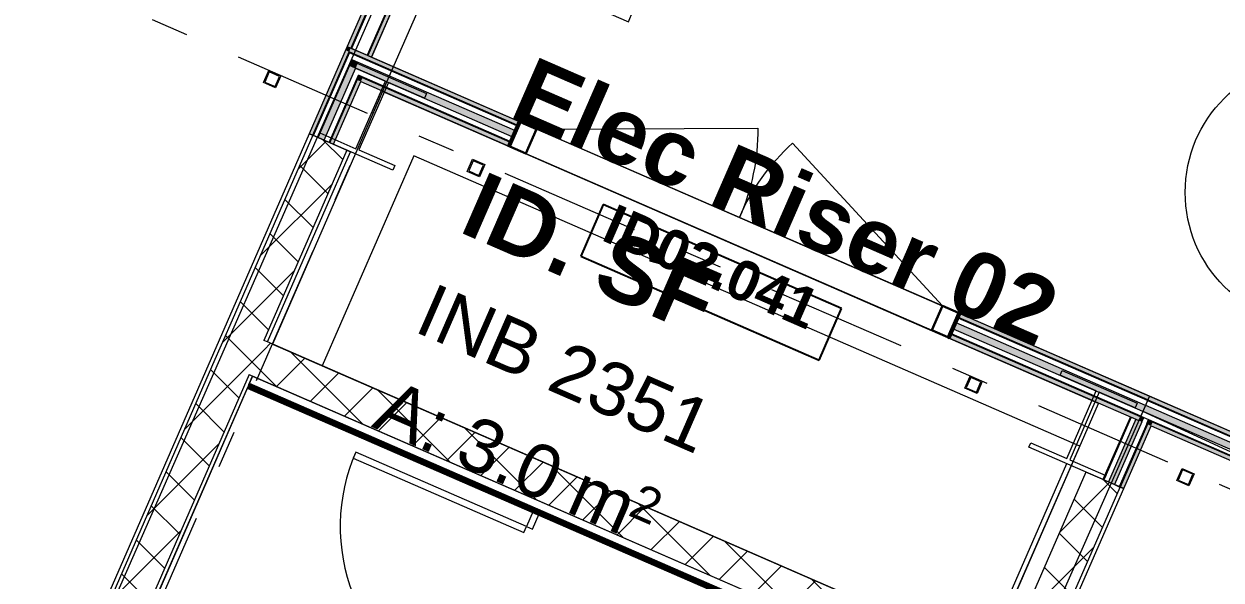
# Model space of a CAD drawing. Header units: millimetres. Extents: x -50172 to 68897, y -80883 to 956680.
# Drawn here: x -8486 to -3987, y -35292 to -33200 of the extents above; entities that cross this region are included whole.
import ezdxf
from ezdxf.enums import TextEntityAlignment as Align

# ---------------------------------------------------------------- set-up
doc = ezdxf.new("R2010")
doc.units = ezdxf.units.MM
doc.header["$MEASUREMENT"] = 0
doc.linetypes.add('Double Dashed', pattern=[1093.611073, 529.166651, -211.666656, 141.111112, -211.666656])
for name, color, linetype, lineweight in [('0_Pen_No__1', 7, 'Continuous', 13), ('A-25-M_Wall_Int_Pen_No__1', 7, 'Continuous', 13), ('ArchiCAD Zone Stamps_Pen_No__9', 7, 'Continuous', 13), ('COLUMN.IFC Import_Pen_No__2', 8, 'Continuous', 15), ('New_A-20-M_Floor_Slab_Pen_No__89', 8, 'Continuous', 20), ('New_A-25-M_Wall_Int_Pen_No__1', 7, 'Continuous', 13), ('New_ArchiCAD Door Markers_Pen_No__1', 7, 'Continuous', 13), ('New_ArchiCAD Door Markers_Pen_No__5', 7, 'Continuous', 25), ('New_ArchiCAD Doors_Pen_No__1', 7, 'Continuous', 13), ('New_ArchiCAD Zone Stamps_Pen_No__9', 7, 'Continuous', 13)]:
    doc.layers.add(name, color=color, linetype=linetype, lineweight=lineweight)
for name, color, linetype in [('A-05-M_Gross_Int_Circulation', 7, 'Continuous'), ('A-25-M_Wall_Int', 7, 'Continuous'), ('COLUMN.IFC Import', 7, 'Continuous'), ('New_A-05-M_Gross_Int_Circulation', 7, 'Continuous'), ('New_A-05-M_Gross_Int_Plant', 7, 'Continuous'), ('New_A-15-MG_Structural_Grid_Phase_2', 7, 'Continuous'), ('New_A-20-M_Floor_Slab', 7, 'Continuous'), ('New_A-25-M_Wall_Int', 7, 'Continuous'), ('New_A-35-M_FFE-Zone', 7, 'Continuous'), ('New_A-35-M_FFE_Sanitary', 7, 'Continuous'), ('New_ArchiCAD Door Markers', 7, 'Continuous'), ('New_ArchiCAD Doors', 7, 'Continuous')]:
    doc.layers.add(name, color=color, linetype=linetype)
for name, color, linetype, lineweight, true_color in [('A-05-M_Gross_Int_Circulation_Pen_No__74', 7, 'Continuous', 20, 0x606060), ('A-25-M_Wall_Int_Pen_No__107', 7, 'Continuous', 15, 0xa6a6a6), ('New_A-05-M_Gross_Int_Circulation_Pen_No__74', 7, 'Continuous', 20, 0x606060), ('New_A-05-M_Gross_Int_Plant_Pen_No__74', 7, 'Continuous', 20, 0x606060), ('New_A-15-MG_Structural_Grid_Phase_2_Pen_No__222', 7, 'Continuous', 13, 0x65af33), ('New_A-25-M_Wall_Int_Pen_No__107', 7, 'Continuous', 15, 0xa6a6a6), ('New_A-35-M_FFE-Zone_Pen_No__74', 7, 'Continuous', 20, 0x606060), ('New_A-35-M_FFE_Sanitary_Pen_No__211', 7, 'Continuous', 13, 0xebf6ff), ('New_A-35-M_FFE_Sanitary_Pen_No__27', 7, 'Continuous', 50, 0x2a2a2a), ('New_A-35-M_FFE_Sanitary_Pen_No__64', 7, 'Continuous', 20, 0x606060), ('New_ArchiCAD Doors_Pen_No__43', 7, 'Continuous', 30, 0x444444), ('New_ArchiCAD Doors_Pen_No__63', 7, 'Continuous', 20, 0x606060)]:
    doc.layers.add(name, color=color, linetype=linetype, lineweight=lineweight, true_color=true_color)
doc.styles.add('GENERATED_STYLE_1', font='')
doc.styles.add('GENERATED_STYLE_2', font='')
doc.styles.add('GENERATED_STYLE_3', font='')
doc.styles.add('GENERATED_STYLE_4', font='')
doc.styles.get('GENERATED_STYLE_1').set_extended_font_data('Swis721 BT', bold=True)
doc.styles.get('GENERATED_STYLE_2').set_extended_font_data('Arial', bold=True)
doc.styles.get('GENERATED_STYLE_3').set_extended_font_data('Arial')
doc.styles.get('GENERATED_STYLE_4').set_extended_font_data('Swis721 BT')
pattern_1 = [(246.4404, (0, 0), (-158.76755, 69.2305), [0, -100]), (246.4404, (59.4, -80.45), (-158.76755, 69.2305), [0, -100])]
pattern_2 = [(45, (0, 0), (-91.9239, 91.9239), []), (135, (0, 0), (91.9239, 91.9239), [])]

# ---------------------------------------------------------------- blocks, each defined once
blk = doc.blocks.new('P2 Gross Second Floor Zone_SF01_1_1', base_point=(-6848.1, -35091.6))
at = {"layer": 'New_ArchiCAD Zone Stamps_Pen_No__9'}
for tag, height, style, p in [('ROOM_NAME', 250, 'GENERATED_STYLE_2', (-7807.8, -31111.8)), ('ROOM_NUMBER', 200, 'GENERATED_STYLE_3', (-7996.2, -31532.5)), ('measuredAreaCode', 200, 'GENERATED_STYLE_3', (-8153.3, -31892.6)), ('DUMMY_649', 200, 'GENERATED_STYLE_3', (-7845.9, -32026.7)), ('DUMMY_650', 200, 'GENERATED_STYLE_3', (-7007, -32392.4)), ('DUMMY_651', 133.3, 'GENERATED_STYLE_3', (-6727.7, -32499))]:
    blk.add_attdef(tag, text='', height=height, rotation=336.4404, dxfattribs=dict(at, style=style)).set_placement(p, align=Align.TOP_LEFT)
blk = doc.blocks.new('Corridor 01- Second_INB 2350_10_1', base_point=(8528.9, -39020.1))
at = {"layer": 'New_A-05-M_Gross_Int_Circulation_Pen_No__74', "linetype": 'Continuous'}
for p, q in [((-6217.1, -31116.4), (-7180.1, -33324.9)), ((-7180.1, -33324.9), (-4255.8, -34600)), ((-4255.8, -34600), (-3261.3, -35033.7))]:
    blk.add_line(p, q, dxfattribs=at)
at = {"layer": 'New_ArchiCAD Zone Stamps_Pen_No__9'}
for tag, height, style, p in [('ROOM_NAME', 250, 'GENERATED_STYLE_2', (7477.6, -37365.2)), ('zoneNameLine2', 250, 'GENERATED_STYLE_2', (7289.2, -37797.4)), ('ROOM_NUMBER', 200, 'GENERATED_STYLE_3', (7100.8, -38218.1)), ('measuredAreaCode', 200, 'GENERATED_STYLE_3', (6943.7, -38578.2)), ('ROOM_HOLES_PRM', 200, 'GENERATED_STYLE_3', (7251.1, -38712.2)), ('DUMMY_649', 200, 'GENERATED_STYLE_3', (7740.5, -38925.6)), ('DUMMY_650', 133.3, 'GENERATED_STYLE_3', (8019.8, -39032.1))]:
    blk.add_attdef(tag, text='', height=height, rotation=336.4404, dxfattribs=dict(at, style=style)).set_placement(p, align=Align.TOP_LEFT)
blk = doc.blocks.new('Corridor 02 - Second_INB 2152_17_1', base_point=(-9168.7, -34828.3))
at = {"layer": 'New_A-05-M_Gross_Int_Circulation_Pen_No__74', "linetype": 'Continuous'}
blk.add_line((-10346.3, -40371.6), (-6233.5, -31008.2), dxfattribs=at)
at = {"layer": 'New_ArchiCAD Zone Stamps_Pen_No__9'}
for tag, height, style, p in [('ROOM_HOLES_PRM', 200, 'GENERATED_STYLE_3', (-9153.8, -36364.3)), ('zoneNameLine2', 250, 'GENERATED_STYLE_2', (-10080.1, -36337.7)), ('ROOM_NAME', 250, 'GENERATED_STYLE_2', (-10512.2, -36149.3)), ('DUMMY_649', 200, 'GENERATED_STYLE_3', (-8940.4, -35875)), ('measuredAreaCode', 200, 'GENERATED_STYLE_3', (-9287.9, -36671.7)), ('ROOM_NUMBER', 200, 'GENERATED_STYLE_3', (-9648, -36514.7)), ('DUMMY_650', 133.3, 'GENERATED_STYLE_3', (-8818.6, -35580.5))]:
    blk.add_attdef(tag, text='', height=height, rotation=66.4404, dxfattribs=dict(at, style=style)).set_placement(p, align=Align.TOP_LEFT)
blk = doc.blocks.new('Male WC_INB 2157_22_1', base_point=(-7612.5, -37873.7))
at = {"layer": 'New_A-35-M_FFE-Zone_Pen_No__74', "linetype": 'Continuous'}
for p, q in [((-7626.7, -34524.2), (-9379, -38542.9)), ((-4917.8, -35705.4), (-7626.7, -34524.2))]:
    blk.add_line(p, q, dxfattribs=at)
at = {"layer": 'New_ArchiCAD Zone Stamps_Pen_No__9'}
for tag, height, style, p in [('ROOM_NAME', 250, 'GENERATED_STYLE_2', (-7860.7, -36569)), ('zoneNameLine2', 250, 'GENERATED_STYLE_2', (-8049.1, -37001.2)), ('ROOM_NUMBER', 200, 'GENERATED_STYLE_3', (-8237.5, -37421.9)), ('measuredAreaCode', 200, 'GENERATED_STYLE_3', (-8394.5, -37782)), ('ROOM_HOLES_PRM', 200, 'GENERATED_STYLE_3', (-8087.1, -37916)), ('DUMMY_649', 200, 'GENERATED_STYLE_3', (-7597.8, -38129.4)), ('DUMMY_650', 133.3, 'GENERATED_STYLE_3', (-7318.5, -38236))]:
    blk.add_attdef(tag, text='', height=height, rotation=336.4404, dxfattribs=dict(at, style=style)).set_placement(p, align=Align.TOP_LEFT)
blk = doc.blocks.new('Elec Riser 02_INB 2351_23_1', base_point=(-6050.6, -34740.7))
at = {"layer": 'New_A-05-M_Gross_Int_Plant_Pen_No__74', "linetype": 'Continuous'}
for p, q in [((-7138.3, -33454.4), (-7552.4, -34403.9)), ((-4447.8, -34627.6), (-7138.3, -33454.4)), ((-7552.4, -34403.9), (-4861.9, -35577.1)), ((-4861.9, -35577.1), (-4447.8, -34627.6))]:
    blk.add_line(p, q, dxfattribs=at)
at = {"layer": 'New_ArchiCAD Zone Stamps_Pen_No__9'}
for tag, height, style, p in [('ROOM_NAME', 250, 'GENERATED_STYLE_2', (-6569.7, -33317.9)), ('zoneNameLine2', 250, 'GENERATED_STYLE_2', (-6758.2, -33750)), ('ROOM_NUMBER', 200, 'GENERATED_STYLE_3', (-6946.6, -34170.7)), ('measuredAreaCode', 200, 'GENERATED_STYLE_3', (-7103.6, -34530.8)), ('ROOM_HOLES_PRM', 200, 'GENERATED_STYLE_3', (-6796.2, -34664.8)), ('DUMMY_649', 200, 'GENERATED_STYLE_3', (-6446.7, -34817.2)), ('DUMMY_650', 133.3, 'GENERATED_STYLE_3', (-6167.4, -34923.8))]:
    blk.add_attdef(tag, text='', height=height, rotation=336.4404, dxfattribs=dict(at, style=style)).set_placement(p, align=Align.TOP_LEFT)
blk = doc.blocks.new('T Point_INB 2302_24_1', base_point=(-3143.5, -36795.3))
at = {"layer": 'A-05-M_Gross_Int_Circulation_Pen_No__74', "linetype": 'Continuous'}
for p, q in [((-4281, -34657.8), (-5423.3, -37239.9)), ((-3240.1, -35135.6), (-4281, -34657.8))]:
    blk.add_line(p, q, dxfattribs=at)
at = {"layer": 'ArchiCAD Zone Stamps_Pen_No__9'}
for tag, height, style, p in [('ROOM_NAME', 250, 'GENERATED_STYLE_2', (-3259.5, -35548.3)), ('zoneNameLine2', 250, 'GENERATED_STYLE_2', (-3447.9, -35980.4)), ('ROOM_NUMBER', 200, 'GENERATED_STYLE_3', (-3636.3, -36401.1)), ('measuredAreaCode', 200, 'GENERATED_STYLE_3', (-3793.3, -36761.2)), ('ROOM_HOLES_PRM', 200, 'GENERATED_STYLE_3', (-3485.9, -36895.3)), ('DUMMY_649', 200, 'GENERATED_STYLE_3', (-3015.3, -37100.5)), ('DUMMY_650', 133.3, 'GENERATED_STYLE_3', (-2736, -37207.1))]:
    blk.add_attdef(tag, text='', height=height, rotation=336.4404, dxfattribs=dict(at, style=style)).set_placement(p, align=Align.TOP_LEFT)
blk = doc.blocks.new('Slab_1_1', base_point=(-34879.7, -33019))
at = {"layer": 'New_A-20-M_Floor_Slab_Pen_No__89', "linetype": 'Continuous', "flags": 128}
blk.add_lwpolyline([(-7365.6, -34485.3), (-4861.9, -35577.1), (-4517.5, -34787.3), (-7021.2, -33695.5)], close=True, dxfattribs=at)
blk = doc.blocks.new('Wall_26_1', base_point=(-12552.2, -45394.7))
at = {"layer": 'New_A-25-M_Wall_Int_Pen_No__107', "linetype": 'Continuous'}
h = blk.add_hatch(dxfattribs=at)
h.set_pattern_fill('Plaster_0001', color=256, style=0, pattern_type=2)
h.set_pattern_definition(pattern_1)
h.paths.add_polyline_path([(-8635.6, -36412.7), (-8621.9, -36418.7), (-7400.9, -33618.6), (-7414.6, -33612.6)])
h = blk.add_hatch(dxfattribs=at)
h.set_pattern_fill('Concrete_Block_0001', color=256, style=0, pattern_type=2)
h.set_pattern_definition(pattern_2)
h.paths.add_polyline_path([(-7584.5, -34389.9), (-7272.5, -33674.5), (-7400.9, -33618.6), (-7712.8, -34333.9)])
h = blk.add_hatch(dxfattribs=at)
h.set_pattern_fill('Plaster_0001', color=256, style=0, pattern_type=2)
h.set_pattern_definition(pattern_1)
h.paths.add_polyline_path([(-7570.7, -34395.9), (-7258.8, -33680.5), (-7272.5, -33674.5), (-7584.5, -34389.9)])
h = blk.add_hatch(dxfattribs=at)
h.set_pattern_fill('Concrete_Block_0001', color=256, style=0, pattern_type=2)
h.set_pattern_definition(pattern_2)
h.paths.add_polyline_path([(-7640.4, -34518.2), (-7584.5, -34389.9), (-7712.8, -34333.9), (-7768.7, -34462.2)])
h = blk.add_hatch(dxfattribs=at)
h.set_pattern_fill('Concrete_Block_0001', color=256, style=0, pattern_type=2)
h.set_pattern_definition(pattern_2)
h.paths.add_polyline_path([(-7626.7, -34524.2), (-7570.7, -34395.9), (-7584.5, -34389.9), (-7640.4, -34518.2)])
h = blk.add_hatch(dxfattribs=at)
h.set_pattern_fill('Concrete_Block_0001', color=256, style=0, pattern_type=2)
h.set_pattern_definition(pattern_2)
h.paths.add_polyline_path([(-7768.7, -34462.2), (-8621.9, -36418.7), (-8493.5, -36474.7), (-7640.4, -34518.2)])
h = blk.add_hatch(dxfattribs=at)
h.set_pattern_fill('Plaster_0001', color=256, style=0, pattern_type=2)
h.set_pattern_definition(pattern_1)
h.paths.add_polyline_path([(-8493.5, -36474.7), (-8479.8, -36480.7), (-7626.7, -34524.2), (-7640.4, -34518.2)])
at = {"layer": 'New_A-25-M_Wall_Int_Pen_No__1', "linetype": 'Continuous'}
for p, q in [((-7400.9, -33618.6), (-7712.8, -34333.9)), ((-7272.5, -33674.5), (-7584.5, -34389.9)), ((-7712.8, -34333.9), (-7768.7, -34462.2)), ((-7570.7, -34395.9), (-7584.5, -34389.9)), ((-7768.7, -34462.2), (-8621.9, -36418.7)), ((-7640.4, -34518.2), (-8493.5, -36474.7)), ((-7640.4, -34518.2), (-7626.7, -34524.2))]:
    blk.add_line(p, q, dxfattribs=at)
at = {"layer": 'New_A-25-M_Wall_Int_Pen_No__1', "linetype": 'Continuous', "flags": 128}
for points in [[(-7414.6, -33612.6), (-8635.6, -36412.7)], [(-7414.6, -33612.6), (-7400.9, -33618.6)], [(-7400.9, -33618.6), (-7272.5, -33674.5)], [(-7570.7, -34395.9), (-7258.8, -33680.5)], [(-7272.5, -33674.5), (-7258.8, -33680.5)], [(-7640.7, -34556.3), (-7626.7, -34524.2)], [(-8479.8, -36480.7), (-7644.7, -34565.5)]]:
    blk.add_lwpolyline(points, dxfattribs=at)
blk = doc.blocks.new('Wall_29_1', base_point=(-7726.5, -34327.9))
at = {"layer": 'New_A-25-M_Wall_Int_Pen_No__107', "linetype": 'Continuous'}
h = blk.add_hatch(dxfattribs=at)
h.set_pattern_fill('Concrete_Block_0001', color=256, style=0, pattern_type=2)
h.set_pattern_definition(pattern_2)
h.paths.add_polyline_path([(-7626.7, -34524.2), (-4862.8, -35729.4), (-4806.9, -35601), (-7570.7, -34395.9)])
at = {"layer": 'New_A-25-M_Wall_Int_Pen_No__1', "linetype": 'Continuous', "flags": 128}
for points in [[(-4806.9, -35601), (-7570.7, -34395.9)], [(-7626.7, -34524.2), (-4862.8, -35729.4)]]:
    blk.add_lwpolyline(points, dxfattribs=at)
blk = doc.blocks.new('*X261')
at = {"layer": 'New_A-25-M_Wall_Int_Pen_No__107', "linetype": 'Continuous'}
blk.add_hatch(color=256, dxfattribs=at).paths.add_polyline_path([(-7239.7, -33366.5), (-7239.2, -33367.8), (-6651.8, -33624), (-6641.8, -33601.1), (-7230.1, -33344.5)])
blk = doc.blocks.new('*X262')
at = {"layer": 'New_A-25-M_Wall_Int_Pen_No__107', "linetype": 'Continuous'}
blk.add_hatch(color=256, dxfattribs=at).paths.add_polyline_path([(-4982.7, -34324.5), (-4992.7, -34347.4), (-4281, -34657.8), (-4271, -34634.8)])
blk = doc.blocks.new('*X263')
at = {"layer": 'New_A-25-M_Wall_Int_Pen_No__107', "linetype": 'Continuous'}
blk.add_hatch(color=256, dxfattribs=at).paths.add_polyline_path([(-7230.1, -33344.5), (-7252.1, -33334.9), (-7239.7, -33366.5)])
blk = doc.blocks.new('Double Door 19')
at = {"layer": 'New_ArchiCAD Doors_Pen_No__1', "linetype": 'Continuous'}
for p, q in [((-905, 0), (-905, -15)), ((905, 0), (905, -15)), ((-905, -15), (-905, -18)), ((-905, -18), (-905, -38)), ((-905, -38), (-905, -63)), ((905, -15), (905, -18)), ((905, -18), (905, -38)), ((905, -38), (905, -63)), ((-905, -63), (-905, -82)), ((-905, -82), (-905, -85)), ((-905, -85), (-905, -100)), ((905, -63), (905, -82)), ((905, -82), (905, -85)), ((905, -85), (905, -100))]:
    blk.add_line(p, q, dxfattribs=at)
at = {"layer": 'New_ArchiCAD Doors_Pen_No__43', "linetype": 'Continuous'}
for p, q in [((-898, 0), (-905, 0)), ((-905, 0), (-905, -100)), ((-832, 0), (-898, 0)), ((-898, 0), (-898, -100)), ((-832, -100), (-832, 0)), ((898, 0), (832, 0)), ((832, 0), (832, -100)), ((898, 0), (905, 0)), ((898, -100), (898, 0)), ((905, 0), (905, -100)), ((-898, -100), (-905, -100)), ((-898, -100), (-832, -100)), ((832, -100), (898, -100)), ((898, -100), (905, -100))]:
    blk.add_line(p, q, dxfattribs=at)
at = {"layer": 'New_ArchiCAD Doors_Pen_No__63', "linetype": 'Continuous'}
for p, q in [((-832, 0), (-70.8, 335.9)), ((832, 0), (70.8, 335.9)), ((-832, 0), (832, 0)), ((832, -100), (-832, -100))]:
    blk.add_line(p, q, dxfattribs=at)
for centre, start, end in [((-832, 0), 0, 23.8122), ((832, 0), 156.1878, 180)]:
    blk.add_arc(centre, 832, start, end, dxfattribs=at)
blk = doc.blocks.new('Door Stamp 17_6')
at = {"layer": 'New_ArchiCAD Door Markers_Pen_No__5', "linetype": 'Continuous'}
for p, q in [((488.6, -160), (-488.6, -160)), ((-488.6, -160), (-488.6, -371.8)), ((488.6, -371.8), (488.6, -160)), ((-488.6, -371.8), (488.6, -371.8)), ((-488.6, -371.8), (488.6, -371.8))]:
    blk.add_line(p, q, dxfattribs=at)
at = {"layer": 'New_ArchiCAD Door Markers_Pen_No__1', "style": 'GENERATED_STYLE_1'}
blk.add_attdef('AC_WIDO_ID', text='', height=150, dxfattribs=at).set_placement((-429.7, -327), align=Align.BOTTOM_LEFT)
blk = doc.blocks.new('Wall_32_1', base_point=(-7311.7, -33376.6))
at = {"layer": 'A-25-M_Wall_Int_Pen_No__107', "linetype": 'Continuous'}
for points in [[(-7271.7, -33284.9), (-7264, -33304.7), (-7258, -33290.9)], [(-7227.8, -33396.8), (-7220, -33416.6), (-7214, -33402.8)]]:
    blk.add_hatch(color=256, dxfattribs=at).paths.add_polyline_path(points)
at = {"layer": 'A-25-M_Wall_Int_Pen_No__107', "linetype": 'Continuous', "lineweight": 0, "true_color": 0x535353}
for points in [[(-7264, -33304.7), (-7262.4, -33308.6), (-7261.2, -33305.9)], [(-7229.3, -33392.9), (-7227.8, -33396.8), (-7226.6, -33394.1)]]:
    blk.add_hatch(color=251, dxfattribs=at).paths.add_polyline_path(points)
at = {"layer": 'New_A-25-M_Wall_Int_Pen_No__107', "linetype": 'Continuous'}
for points in [[(-7258, -33290.9), (-7264, -33304.7), (-6632.6, -33580), (-6626.6, -33566.2)], [(-7220, -33416.6), (-6666.6, -33657.9), (-6660.6, -33644.1), (-7214, -33402.8)], [(-4973.5, -34303.4), (-4261.8, -34613.8), (-4255.8, -34600), (-4967.5, -34289.7)], [(-5001.5, -34367.6), (-5007.5, -34381.3), (-4295.8, -34691.7), (-4289.8, -34677.9)]]:
    blk.add_hatch(color=256, dxfattribs=at).paths.add_polyline_path(points)
at = {"layer": 'New_A-25-M_Wall_Int_Pen_No__107', "linetype": 'Continuous', "lineweight": 0, "true_color": 0x535353}
for points in [[(-7262.4, -33308.6), (-6633.8, -33582.7), (-6632.6, -33580), (-7261.2, -33305.9)], [(-7227.8, -33396.8), (-6660.6, -33644.1), (-6659.4, -33641.4), (-7226.6, -33394.1)], [(-4974.7, -34306.2), (-4263, -34616.5), (-4261.8, -34613.8), (-4973.5, -34303.4)], [(-5001.5, -34367.6), (-4289.8, -34677.9), (-4288.6, -34675.2), (-5000.3, -34364.8)]]:
    blk.add_hatch(color=251, dxfattribs=at).paths.add_polyline_path(points)
at = {"layer": 'New_A-25-M_Wall_Int_Pen_No__1', "linetype": 'Continuous'}
for p, q in [((-7261.2, -33305.9), (-7264, -33304.7)), ((-7245, -33316.2), (-7262.4, -33308.6)), ((-6632.6, -33580), (-7261.2, -33305.9)), ((-7230.1, -33344.5), (-7252.1, -33334.9)), ((-6633.8, -33582.7), (-7245, -33316.2)), ((-7221.8, -33375.4), (-7239.2, -33367.8)), ((-6641.8, -33601.1), (-7230.1, -33344.5)), ((-6651.8, -33624), (-7221.8, -33375.4)), ((-7226.6, -33394.1), (-7229.3, -33392.9)), ((-7214, -33402.8), (-7227.8, -33396.8)), ((-6659.4, -33641.4), (-7226.6, -33394.1)), ((-6660.6, -33644.1), (-7214, -33402.8)), ((-6641.8, -33601.1), (-6651.8, -33624)), ((-6633.8, -33582.7), (-6641.8, -33601.1)), ((-6632.6, -33580), (-6633.8, -33582.7)), ((-6626.6, -33566.2), (-6632.6, -33580)), ((-6660.6, -33644.1), (-6666.6, -33657.9)), ((-6659.4, -33641.4), (-6660.6, -33644.1)), ((-6651.8, -33624), (-6659.4, -33641.4)), ((-4982.7, -34324.5), (-4992.7, -34347.4)), ((-4974.7, -34306.2), (-4982.7, -34324.5)), ((-4271, -34634.8), (-4982.7, -34324.5)), ((-4973.5, -34303.4), (-4974.7, -34306.2)), ((-4263, -34616.5), (-4974.7, -34306.2)), ((-4967.5, -34289.7), (-4973.5, -34303.4)), ((-4261.8, -34613.8), (-4973.5, -34303.4)), ((-5001.5, -34367.6), (-5007.5, -34381.3)), ((-5000.3, -34364.8), (-5001.5, -34367.6)), ((-4289.8, -34677.9), (-5001.5, -34367.6)), ((-4992.7, -34347.4), (-5000.3, -34364.8)), ((-4288.6, -34675.2), (-5000.3, -34364.8)), ((-4281, -34657.8), (-4992.7, -34347.4))]:
    blk.add_line(p, q, dxfattribs=at)
at = {"layer": 'New_A-25-M_Wall_Int_Pen_No__1', "linetype": 'Continuous', "flags": 128}
for points in [[(-7271.7, -33284.9), (-7258, -33290.9)], [(-6626.6, -33566.2), (-7258, -33290.9)], [(-7220, -33416.6), (-6666.6, -33657.9)], [(-4255.8, -34600), (-4967.5, -34289.7)], [(-5007.5, -34381.3), (-4295.8, -34691.7)], [(-4255.8, -34600), (-4261.8, -34613.8)], [(-4271, -34634.8), (-4281, -34657.8)], [(-4263, -34616.5), (-4271, -34634.8)], [(-4261.8, -34613.8), (-4263, -34616.5)], [(-4289.8, -34677.9), (-4295.8, -34691.7)], [(-4288.6, -34675.2), (-4289.8, -34677.9)], [(-4281, -34657.8), (-4288.6, -34675.2)]]:
    blk.add_lwpolyline(points, dxfattribs=at)
at = {"layer": 'New_A-25-M_Wall_Int', "color": 250, "lineweight": 50, "true_color": 0x2a2a2a}
for name in ['*X263', '*X261', '*X262']:
    blk.add_blockref(name, (0, 0), dxfattribs=at)
at = {"layer": 'New_ArchiCAD Door Markers'}
ref = blk.add_blockref('Door Stamp 17_6', (-5797.1, -33927.9), dxfattribs=dict(at, rotation=336.4404115839981))
ref.add_attrib('AC_WIDO_ID', 'ID02.041', dxfattribs={"layer": 'New_ArchiCAD Door Markers_Pen_No__1', "color": 7, "height": 150, "rotation": 336.4404, "style": 'GENERATED_STYLE_1'}).set_placement((-6339.6, -34052.1), align=Align.BOTTOM_LEFT)
at = {"layer": 'New_ArchiCAD Doors', "color": 251, "linetype": 'Continuous', "lineweight": 20, "true_color": 0x606060, "xscale": -1, "zscale": 1000, "rotation": 336.4404115839981}
blk.add_blockref('Double Door 19', (-5797.1, -33927.9), dxfattribs=at)
blk = doc.blocks.new('Wall_109_1', base_point=(-7796.5, -34488.3))
at = {"layer": 'New_A-35-M_FFE_Sanitary_Pen_No__211', "linetype": 'Continuous'}
h = blk.add_hatch(dxfattribs=at)
h.set_pattern_fill('Plaster_0001', color=256, style=0, pattern_type=2)
h.set_pattern_definition([(156.4404, (0, 0), (69.2305, 158.76755), [0, -100]), (156.4404, (-80.45, -59.4), (69.2305, 158.76755), [0, -100])])
h.paths.add_polyline_path([(-7644.7, -34565.5), (-5174.1, -35642.7), (-5161, -35637.6), (-7640.7, -34556.3)])
at = {"layer": 'New_A-35-M_FFE_Sanitary_Pen_No__27', "linetype": 'Continuous', "flags": 128}
for points in [[(-7644.7, -34565.5), (-5174.1, -35642.7)], [(-5161, -35637.6), (-7640.7, -34556.3)]]:
    blk.add_lwpolyline(points, dxfattribs=at)
blk = doc.blocks.new('Double Door 19_4')
at = {"layer": 'New_ArchiCAD Doors_Pen_No__1', "linetype": 'Continuous'}
for p, q in [((-905, 0), (-905, -15)), ((905, 0), (905, -15)), ((-905, -15), (-905, -18)), ((-905, -18), (-905, -82)), ((905, -15), (905, -18)), ((905, -18), (905, -82)), ((-905, -82), (-905, -85)), ((-905, -85), (-905, -100)), ((905, -82), (905, -85)), ((905, -85), (905, -100))]:
    blk.add_line(p, q, dxfattribs=at)
at = {"layer": 'New_ArchiCAD Doors_Pen_No__43', "linetype": 'Continuous'}
for p, q in [((-898, 0), (-905, 0)), ((-905, 0), (-905, -100)), ((-832, 0), (-898, 0)), ((-898, 0), (-898, -100)), ((-832, -100), (-832, 0)), ((898, 0), (832, 0)), ((832, 0), (832, -100)), ((898, 0), (905, 0)), ((898, -100), (898, 0)), ((905, 0), (905, -100)), ((-898, -100), (-905, -100)), ((-898, -100), (-832, -100)), ((832, -100), (898, -100)), ((898, -100), (905, -100))]:
    blk.add_line(p, q, dxfattribs=at)
at = {"layer": 'New_ArchiCAD Doors_Pen_No__63', "linetype": 'Continuous'}
for p, q in [((-832, 0), (-832, 832)), ((832, 0), (832, 832))]:
    blk.add_line(p, q, dxfattribs=at)
for centre, start, end in [((-832, 0), 0, 90), ((832, 0), 90, 180)]:
    blk.add_arc(centre, 832, start, end, dxfattribs=at)
blk = doc.blocks.new('Wall_135_1', base_point=(-7180.1, -33324.9))
at = {"layer": 'New_A-25-M_Wall_Int_Pen_No__107', "linetype": 'Continuous'}
for points in [[(-7271.7, -33284.9), (-7258, -33290.9), (-7084, -32891.9), (-7097.8, -32885.9)], [(-7193.8, -33318.9), (-7180.1, -33324.9), (-7006.1, -32925.9), (-7019.8, -32919.9)]]:
    blk.add_hatch(color=256, dxfattribs=at).paths.add_polyline_path(points)
at = {"layer": 'New_A-25-M_Wall_Int_Pen_No__107', "linetype": 'Continuous', "lineweight": 0, "true_color": 0x535353}
for points in [[(-7084, -32891.9), (-7258, -33290.9), (-7255.2, -33292.1), (-7081.3, -32893.1)], [(-7022.6, -32918.7), (-7196.6, -33317.7), (-7193.8, -33318.9), (-7019.8, -32919.9)]]:
    blk.add_hatch(color=251, dxfattribs=at).paths.add_polyline_path(points)
at = {"layer": 'New_A-25-M_Wall_Int_Pen_No__1', "linetype": 'Continuous'}
for p, q in [((-7084, -32891.9), (-7258, -33290.9)), ((-7081.3, -32893.1), (-7255.2, -33292.1)), ((-7022.6, -32918.7), (-7196.6, -33317.7)), ((-7019.8, -32919.9), (-7193.8, -33318.9))]:
    blk.add_line(p, q, dxfattribs=at)
at = {"layer": 'New_A-25-M_Wall_Int_Pen_No__1', "linetype": 'Continuous', "flags": 128}
for points in [[(-7097.8, -32885.9), (-7271.7, -33284.9)], [(-7180.1, -33324.9), (-7006.1, -32925.9)], [(-7271.7, -33284.9), (-7258, -33290.9)], [(-7258, -33290.9), (-7255.2, -33292.1)], [(-7255.2, -33292.1), (-7196.6, -33317.7)], [(-7196.6, -33317.7), (-7193.8, -33318.9)], [(-7193.8, -33318.9), (-7180.1, -33324.9)]]:
    blk.add_lwpolyline(points, dxfattribs=at)
at = {"layer": 'New_ArchiCAD Doors', "color": 251, "linetype": 'Continuous', "lineweight": 20, "true_color": 0x606060, "zscale": 1000, "rotation": 246.4404115839973}
blk.add_blockref('Double Door 19_4', (-6644.4, -32096.4), dxfattribs=at)
blk = doc.blocks.new('Wall_137_1', base_point=(-5565.7, -37341.4))
at = {"layer": 'New_A-25-M_Wall_Int_Pen_No__107', "linetype": 'Continuous'}
h = blk.add_hatch(dxfattribs=at)
h.set_pattern_fill('Concrete_Block_0001', color=256, style=0, pattern_type=2)
h.set_pattern_definition(pattern_2)
h.paths.add_polyline_path([(-5381.4, -37269), (-4366.6, -34941.7), (-4494.9, -34885.7), (-5565.7, -37341.4)])
h = blk.add_hatch(dxfattribs=at)
h.set_pattern_fill('Plaster_0001', color=256, style=0, pattern_type=2)
h.set_pattern_definition([(66.4404, (0, 0), (-158.76755, 69.2305), [0, -100]), (66.4404, (-59.4, 80.45), (-158.76755, 69.2305), [0, -100])])
h.paths.add_polyline_path([(-4523.5, -35339.1), (-4352.9, -34947.7), (-4366.6, -34941.7), (-4537.3, -35333.1)])
at = {"layer": 'New_A-25-M_Wall_Int_Pen_No__1', "linetype": 'Continuous'}
blk.add_line((-5381.4, -37269), (-4366.6, -34941.7), dxfattribs=at)
at = {"layer": 'New_A-25-M_Wall_Int_Pen_No__1', "linetype": 'Continuous', "flags": 128}
for points in [[(-4494.9, -34885.7), (-4806.9, -35601)], [(-4352.9, -34947.7), (-4494.9, -34885.7)], [(-4523.5, -35339.1), (-4352.9, -34947.7)]]:
    blk.add_lwpolyline(points, dxfattribs=at)
blk = doc.blocks.new('*X448')
at = {"layer": 'New_A-25-M_Wall_Int_Pen_No__107', "linetype": 'Continuous'}
blk.add_hatch(color=256, dxfattribs=at).paths.add_polyline_path([(-4278.8, -34682.7), (-4289.8, -34677.9), (-4295.8, -34691.7), (-4284.8, -34696.5)])
blk = doc.blocks.new('*X449')
at = {"layer": 'New_A-25-M_Wall_Int_Pen_No__107', "linetype": 'Continuous'}
blk.add_hatch(color=256, dxfattribs=at).paths.add_polyline_path([(-4277.6, -34680), (-4288.6, -34675.2), (-4289.8, -34677.9), (-4278.8, -34682.7)])
blk = doc.blocks.new('*X450')
at = {"layer": 'New_A-25-M_Wall_Int_Pen_No__107', "linetype": 'Continuous'}
blk.add_hatch(color=256, dxfattribs=at).paths.add_polyline_path([(-4280.6, -34656.8), (-3230.9, -35114.6), (-3220.9, -35091.6), (-4270.6, -34633.9)])
blk = doc.blocks.new('*X451')
at = {"layer": 'New_A-25-M_Wall_Int_Pen_No__107', "linetype": 'Continuous'}
blk.add_hatch(color=256, dxfattribs=at).paths.add_polyline_path([(-1846.8, -35718.1), (-714.6, -36211.8), (-704.6, -36188.9), (-1836.8, -35695.2)])
blk = doc.blocks.new('Wall_143_1', base_point=(-4255.8, -34600))
at = {"layer": 'A-25-M_Wall_Int_Pen_No__107', "linetype": 'Continuous', "lineweight": 0, "true_color": 0x535353}
for points in [[(-4256.5, -34689.2), (-4259.3, -34688), (-4260.5, -34690.7), (-4257.7, -34691.9)], [(-4257.7, -34691.9), (-4260.5, -34690.7), (-4266.5, -34704.5), (-4263.7, -34705.7)]]:
    blk.add_hatch(color=251, dxfattribs=at).paths.add_polyline_path(points)
at = {"layer": 'A-25-M_Wall_Int_Pen_No__107', "linetype": 'Continuous'}
blk.add_hatch(color=256, dxfattribs=at).paths.add_polyline_path([(-4244, -34697.9), (-4257.7, -34691.9), (-4263.7, -34705.7), (-4250, -34711.7)])
at = {"layer": 'New_A-25-M_Wall_Int_Pen_No__107', "linetype": 'Continuous'}
for points in [[(-4255.8, -34600), (-4261.8, -34613.8), (-3212.1, -35071.5), (-3206.1, -35057.7)], [(-4244, -34697.9), (-4250, -34711.7), (-3246.1, -35149.4), (-3240.1, -35135.6)], [(-1822, -35661.3), (-1828, -35675), (-695.8, -36168.7), (-689.8, -36155)], [(-1862, -35752.9), (-729.8, -36246.6), (-723.8, -36232.9), (-1856, -35739.2)]]:
    blk.add_hatch(color=256, dxfattribs=at).paths.add_polyline_path(points)
at = {"layer": 'New_A-25-M_Wall_Int_Pen_No__107', "linetype": 'Continuous', "lineweight": 0, "true_color": 0x535353}
for points in [[(-4263, -34616.5), (-3213.3, -35074.2), (-3212.1, -35071.5), (-4261.8, -34613.8)], [(-4257.7, -34691.9), (-3240.1, -35135.6), (-3238.9, -35132.9), (-4256.5, -34689.2)], [(-1829.2, -35677.8), (-697, -36171.5), (-695.8, -36168.7), (-1828, -35675)], [(-1856, -35739.2), (-723.8, -36232.9), (-722.6, -36230.1), (-1854.8, -35736.4)]]:
    blk.add_hatch(color=251, dxfattribs=at).paths.add_polyline_path(points)
at = {"layer": 'A-25-M_Wall_Int_Pen_No__1', "linetype": 'Continuous'}
for p, q in [((-4284.8, -34696.5), (-4278.8, -34682.7)), ((-4278.8, -34682.7), (-4277.6, -34680)), ((-4260.5, -34690.7), (-4259.3, -34688)), ((-4266.5, -34704.5), (-4260.5, -34690.7)), ((-4263.7, -34705.7), (-4257.7, -34691.9))]:
    blk.add_line(p, q, dxfattribs=at)
at = {"layer": 'New_A-25-M_Wall_Int_Pen_No__1', "linetype": 'Continuous'}
for p, q in [((-4270.6, -34633.9), (-3220.9, -35091.6)), ((-4263, -34616.5), (-3213.3, -35074.2)), ((-4261.8, -34613.8), (-3212.1, -35071.5)), ((-4288.6, -34675.2), (-3238.9, -35132.9)), ((-4280.6, -34656.8), (-3230.9, -35114.6)), ((-4257.7, -34691.9), (-3240.1, -35135.6)), ((-3230.9, -35114.6), (-3220.9, -35091.6)), ((-3220.9, -35091.6), (-3213.3, -35074.2)), ((-3213.3, -35074.2), (-3212.1, -35071.5)), ((-3212.1, -35071.5), (-3206.1, -35057.7)), ((-3246.1, -35149.4), (-3240.1, -35135.6)), ((-3240.1, -35135.6), (-3238.9, -35132.9)), ((-3238.9, -35132.9), (-3230.9, -35114.6)), ((-1836.8, -35695.2), (-1829.2, -35677.8)), ((-1829.2, -35677.8), (-1828, -35675)), ((-1829.2, -35677.8), (-697, -36171.5)), ((-1828, -35675), (-1822, -35661.3)), ((-1828, -35675), (-695.8, -36168.7)), ((-1854.8, -35736.4), (-1846.8, -35718.1)), ((-1846.8, -35718.1), (-1836.8, -35695.2)), ((-1846.8, -35718.1), (-714.6, -36211.8)), ((-1836.8, -35695.2), (-704.6, -36188.9)), ((-1862, -35752.9), (-1856, -35739.2)), ((-1856, -35739.2), (-1854.8, -35736.4)), ((-1856, -35739.2), (-723.8, -36232.9)), ((-1854.8, -35736.4), (-722.6, -36230.1))]:
    blk.add_line(p, q, dxfattribs=at)
at = {"layer": 'New_A-25-M_Wall_Int_Pen_No__1', "linetype": 'Continuous', "flags": 128}
for points in [[(-4255.8, -34600), (-4295.8, -34691.7)], [(-3206.1, -35057.7), (-4255.8, -34600)], [(-4250, -34711.7), (-3246.1, -35149.4)], [(-689.8, -36155), (-1822, -35661.3)], [(-1862, -35752.9), (-729.8, -36246.6)], [(-715, -36212.7), (-704.6, -36188.9)], [(-729.8, -36246.6), (-723.8, -36232.9)]]:
    blk.add_lwpolyline(points, dxfattribs=at)
at = {"layer": 'New_A-25-M_Wall_Int', "color": 250, "lineweight": 50, "true_color": 0x2a2a2a}
for name in ['*X450', '*X448', '*X449', '*X451']:
    blk.add_blockref(name, (0, 0), dxfattribs=at)
blk = doc.blocks.new('*X569')
at = {"layer": 'A-25-M_Wall_Int_Pen_No__107', "linetype": 'Continuous'}
blk.add_hatch(color=256, dxfattribs=at).paths.add_polyline_path([(-4307.7, -34686.5), (-4410.6, -34922.5), (-4387.7, -34932.5), (-4284.8, -34696.5)])
blk = doc.blocks.new('Wall_236_1', base_point=(-4352.9, -34947.7))
at = {"layer": 'A-25-M_Wall_Int_Pen_No__107', "linetype": 'Continuous', "lineweight": 0, "true_color": 0x535353}
for points in [[(-4327.9, -34677.7), (-4430.8, -34913.7), (-4428, -34914.9), (-4325.1, -34678.9)], [(-4266.5, -34704.5), (-4369.4, -34940.5), (-4366.6, -34941.7), (-4263.7, -34705.7)]]:
    blk.add_hatch(color=251, dxfattribs=at).paths.add_polyline_path(points)
at = {"layer": 'A-25-M_Wall_Int_Pen_No__107', "linetype": 'Continuous'}
blk.add_hatch(color=256, dxfattribs=at).paths.add_polyline_path([(-4263.7, -34705.7), (-4366.6, -34941.7), (-4352.9, -34947.7), (-4250, -34711.7)])
at = {"layer": 'A-25-M_Wall_Int_Pen_No__1', "linetype": 'Continuous'}
for p, q in [((-4325.1, -34678.9), (-4428, -34914.9)), ((-4307.7, -34686.5), (-4410.6, -34922.5)), ((-4284.8, -34696.5), (-4387.7, -34932.5)), ((-4266.5, -34704.5), (-4369.4, -34940.5)), ((-4263.7, -34705.7), (-4366.6, -34941.7))]:
    blk.add_line(p, q, dxfattribs=at)
at = {"layer": 'A-25-M_Wall_Int_Pen_No__1', "linetype": 'Continuous', "flags": 128}
for points in [[(-4327.9, -34677.7), (-4430.8, -34913.7)], [(-4327.9, -34677.7), (-4295.8, -34691.7)], [(-4352.9, -34947.7), (-4250, -34711.7)], [(-4430.8, -34913.7), (-4428, -34914.9)], [(-4428, -34914.9), (-4410.6, -34922.5)], [(-4410.6, -34922.5), (-4387.7, -34932.5)], [(-4387.7, -34932.5), (-4369.4, -34940.5)], [(-4369.4, -34940.5), (-4366.6, -34941.7)], [(-4366.6, -34941.7), (-4352.9, -34947.7)]]:
    blk.add_lwpolyline(points, dxfattribs=at)
at = {"layer": 'A-25-M_Wall_Int', "color": 250, "lineweight": 50, "true_color": 0x2a2a2a}
blk.add_blockref('*X569', (0, 0), dxfattribs=at)
blk = doc.blocks.new('*X571')
at = {"layer": 'A-25-M_Wall_Int_Pen_No__107', "linetype": 'Continuous'}
blk.add_hatch(color=256, dxfattribs=at).paths.add_polyline_path([(-7239.2, -33367.8), (-7239.7, -33366.5), (-7240.1, -33367.4)])
blk = doc.blocks.new('*X572')
at = {"layer": 'A-25-M_Wall_Int_Pen_No__107', "linetype": 'Continuous'}
blk.add_hatch(color=256, dxfattribs=at).paths.add_polyline_path([(-7263, -33357.5), (-7380.7, -33627.4), (-7357.8, -33637.4), (-7240.1, -33367.4)])
blk = doc.blocks.new('*X573')
at = {"layer": 'A-25-M_Wall_Int_Pen_No__107', "linetype": 'Continuous'}
blk.add_hatch(color=256, dxfattribs=at).paths.add_polyline_path([(-7253, -33334.5), (-7263, -33357.5), (-7240.1, -33367.4), (-7239.7, -33366.5), (-7252.1, -33334.9)])
blk = doc.blocks.new('Wall_237_1', base_point=(-7414.6, -33612.6))
at = {"layer": 'A-25-M_Wall_Int_Pen_No__107', "linetype": 'Continuous'}
for points in [[(-7271.7, -33284.9), (-7277.7, -33298.7), (-7264, -33304.7)], [(-7277.7, -33298.7), (-7414.6, -33612.6), (-7400.9, -33618.6), (-7264, -33304.7)], [(-7233.8, -33410.6), (-7336.7, -33646.6), (-7323, -33652.6), (-7220, -33416.6)], [(-7227.8, -33396.8), (-7233.8, -33410.6), (-7220, -33416.6)]]:
    blk.add_hatch(color=256, dxfattribs=at).paths.add_polyline_path(points)
at = {"layer": 'A-25-M_Wall_Int_Pen_No__107', "linetype": 'Continuous', "lineweight": 0, "true_color": 0x535353}
for points in [[(-7265.2, -33307.4), (-7400.9, -33618.6), (-7398.1, -33619.8), (-7262.4, -33308.6)], [(-7264, -33304.7), (-7265.2, -33307.4), (-7262.4, -33308.6)], [(-7230.5, -33395.6), (-7339.5, -33645.4), (-7336.7, -33646.6), (-7227.8, -33396.8)], [(-7229.3, -33392.9), (-7230.5, -33395.6), (-7227.8, -33396.8)]]:
    blk.add_hatch(color=251, dxfattribs=at).paths.add_polyline_path(points)
at = {"layer": 'A-25-M_Wall_Int_Pen_No__1', "linetype": 'Continuous'}
for p, q in [((-7400.9, -33618.6), (-7264, -33304.7)), ((-7398.1, -33619.8), (-7262.4, -33308.6)), ((-7380.7, -33627.4), (-7253, -33334.5)), ((-7357.8, -33637.4), (-7240.1, -33367.4)), ((-7339.5, -33645.4), (-7229.3, -33392.9)), ((-7336.7, -33646.6), (-7227.8, -33396.8))]:
    blk.add_line(p, q, dxfattribs=at)
at = {"layer": 'A-25-M_Wall_Int_Pen_No__1', "linetype": 'Continuous', "flags": 128}
for points in [[(-7271.7, -33284.9), (-7414.6, -33612.6)], [(-7323, -33652.6), (-7220, -33416.6)], [(-7400.9, -33618.6), (-7414.6, -33612.6)], [(-7398.1, -33619.8), (-7400.9, -33618.6)], [(-7380.7, -33627.4), (-7398.1, -33619.8)], [(-7357.8, -33637.4), (-7380.7, -33627.4)], [(-7339.5, -33645.4), (-7357.8, -33637.4)], [(-7336.7, -33646.6), (-7339.5, -33645.4)], [(-7323, -33652.6), (-7336.7, -33646.6)]]:
    blk.add_lwpolyline(points, dxfattribs=at)
at = {"layer": 'New_A-25-M_Wall_Int_Pen_No__1', "linetype": 'Continuous'}
for p, q in [((-7253, -33334.5), (-7252.1, -33334.9)), ((-7240.1, -33367.4), (-7239.2, -33367.8))]:
    blk.add_line(p, q, dxfattribs=at)
at = {"layer": 'A-25-M_Wall_Int', "color": 250, "lineweight": 50, "true_color": 0x2a2a2a}
for name in ['*X573', '*X572', '*X571']:
    blk.add_blockref(name, (0, 0), dxfattribs=at)
blk = doc.blocks.new('Commercial Bath Stall 19_3')
at = {"layer": 'New_A-35-M_FFE_Sanitary_Pen_No__64', "linetype": 'Continuous'}
for p, q in [((825, 1525.8), (800, 1525.8)), ((800, 1525.8), (800, 25)), ((825, 25), (825, 1525.8)), ((62.5, 25), (0, 25)), ((0, 25), (0, 0)), ((0, 0), (62.5, 0)), ((62.5, 0), (62.5, 25)), ((62.5, 0), (62.5, -700)), ((87.5, 0), (62.5, 0)), ((87.5, -700), (87.5, 0)), ((825, 25), (762.5, 25)), ((762.5, 25), (762.5, 0)), ((762.5, 0), (825, 0)), ((800, 25), (825, 25)), ((825, 0), (825, 25)), ((62.5, -700), (87.5, -700))]:
    blk.add_line(p, q, dxfattribs=at)
blk.add_arc((62.5, 0), 700, 270, 0, dxfattribs=at)
blk = doc.blocks.new('Column 20')
at = {"layer": 'COLUMN.IFC Import_Pen_No__2', "linetype": 'Continuous'}
for p, q in [((-153.7, 157.25), (153.7, 157.25)), ((-153.7, 138.55), (-153.7, 157.25)), ((-6, 138.55), (-153.7, 138.55)), ((-6, -138.55), (-6, 138.55)), ((6, 138.55), (6, -138.55)), ((153.7, 138.55), (6, 138.55)), ((153.7, 157.25), (153.7, 138.55)), ((-153.7, -138.55), (-6, -138.55)), ((-153.7, -157.25), (-153.7, -138.55)), ((153.7, -157.25), (-153.7, -157.25)), ((6, -138.55), (153.7, -138.55)), ((153.7, -138.55), (153.7, -157.25))]:
    blk.add_line(p, q, dxfattribs=at)
blk = doc.blocks.new('Discrete Accessory 788')
at = {"layer": 'COLUMN.IFC Import_Pen_No__2', "linetype": 'Continuous'}
for p, q in [((-25, 25), (25, 25)), ((-25, -25), (-25, 25)), ((-21, 21), (-21, -21)), ((21, 21), (-21, 21)), ((21, -21), (21, 21)), ((25, 25), (25, -25)), ((25, -25), (-25, -25)), ((-21, -21), (21, -21))]:
    blk.add_line(p, q, dxfattribs=at)
blk = doc.blocks.new('Discrete Accessory 789')
at = {"layer": 'COLUMN.IFC Import_Pen_No__2', "linetype": 'Continuous'}
for p, q in [((-25, 25), (25, 25)), ((-25, -25), (-25, 25)), ((-21, 21), (-21, -21)), ((21, 21), (-21, 21)), ((21, -21), (21, 21)), ((25, 25), (25, -25)), ((25, -25), (-25, -25)), ((-21, -21), (21, -21))]:
    blk.add_line(p, q, dxfattribs=at)
blk = doc.blocks.new('Discrete Accessory 792')
at = {"layer": 'COLUMN.IFC Import_Pen_No__2', "linetype": 'Continuous'}
for p, q in [((-25, 25), (25, 25)), ((-25, -25), (-25, 25)), ((-21, 21), (-21, -21)), ((21, 21), (-21, 21)), ((21, -21), (21, 21)), ((25, 25), (25, -25)), ((25, -25), (-25, -25)), ((-21, -21), (21, -21))]:
    blk.add_line(p, q, dxfattribs=at)
blk = doc.blocks.new('Discrete Accessory 839')
at = {"layer": 'COLUMN.IFC Import_Pen_No__2', "linetype": 'Continuous'}
for p, q in [((-25, 25), (25, 25)), ((-25, -25), (-25, 25)), ((-21, 21), (-21, -21)), ((21, 21), (-21, 21)), ((21, -21), (21, 21)), ((25, 25), (25, -25)), ((25, -25), (-25, -25)), ((-21, -21), (21, -21))]:
    blk.add_line(p, q, dxfattribs=at)
blk = doc.blocks.new('Standard grid marker_29')
at = {"layer": 'New_A-15-MG_Structural_Grid_Phase_2_Pen_No__222', "linetype": 'Double Dashed'}
blk.add_line((705.1, 0), (54601, 0), dxfattribs=at)
at = {"layer": 'New_A-15-MG_Structural_Grid_Phase_2_Pen_No__222', "style": 'GENERATED_STYLE_4'}
for tag, p in [('AC_MarkerText_1_0', (-500, 43.4)), ('AC_MarkerText_1_1', (55806.1, 43.4))]:
    blk.add_attdef(tag, text='', height=350, rotation=180, dxfattribs=at).set_placement(p, align=Align.MIDDLE_CENTER)
blk = doc.blocks.new('Standard grid marker_39')
at = {"layer": 'New_A-15-MG_Structural_Grid_Phase_2_Pen_No__222', "linetype": 'Continuous'}
blk.add_circle((38099.1, -625), 500, dxfattribs=at)
at = {"layer": 'New_A-15-MG_Structural_Grid_Phase_2_Pen_No__222', "style": 'GENERATED_STYLE_4'}
for tag, p in [('AC_MarkerText_1_0', (-500, -588.3)), ('AC_MarkerText_1_1', (38099.1, -588.3))]:
    blk.add_attdef(tag, text='', height=350, rotation=90, dxfattribs=at).set_placement(p, align=Align.MIDDLE_CENTER)
blk = doc.blocks.new('Standard grid marker_41')
at = {"layer": 'New_A-15-MG_Structural_Grid_Phase_2_Pen_No__222', "linetype": 'Double Dashed'}
blk.add_line((8462.3, 0), (18800.1, 0), dxfattribs=at)
at = {"layer": 'New_A-15-MG_Structural_Grid_Phase_2_Pen_No__222', "style": 'GENERATED_STYLE_4'}
for tag, p in [('AC_MarkerText_1_0', (-500, 36.8)), ('AC_MarkerText_1_1', (27762.4, 36.8))]:
    blk.add_attdef(tag, text='', height=350, rotation=270, dxfattribs=at).set_placement(p, align=Align.MIDDLE_CENTER)

msp = doc.modelspace()

# ---------------------------------------------------------------- linework, layer by layer
at = {"layer": '0_Pen_No__1', "linetype": 'Continuous'}
msp.add_line((-4568.2, -34854.6), (-5823.9, -37734.4), dxfattribs=at)

# ---------------------------------------------------------------- block references
at = {"layer": 'A-05-M_Gross_Int_Circulation', "linetype": 'Continuous'}
msp.add_blockref('T Point_INB 2302_24_1', (-3143.5, -36795.3), dxfattribs=at)
at = {"layer": 'A-25-M_Wall_Int', "color": 250, "lineweight": 50, "true_color": 0x2a2a2a}
for name, p in [('Wall_237_1', (-7414.6, -33612.6)), ('Wall_236_1', (-4352.9, -34947.7))]:
    msp.add_blockref(name, p, dxfattribs=at)
at = {"layer": 'COLUMN.IFC Import', "linetype": 'Continuous', "zscale": 1000}
for name, p, rotation in [('Column 20', (-7177.6, -33544.4), 336.4404115839877), ('Discrete Accessory 839', (-7553.3, -33407.8), 246.4404115839877), ('Discrete Accessory 789', (-6787, -33742), 246.4404115839877), ('Column 20', (-4505.6, -34709.5), 336.4404115839877), ('Discrete Accessory 788', (-4917.1, -34557.4), 246.4404115839877), ('Discrete Accessory 792', (-4120.5, -34904.7), 246.4404115839877)]:
    msp.add_blockref(name, p, dxfattribs=dict(at, rotation=rotation))
at = {"layer": 'New_A-05-M_Gross_Int_Circulation', "linetype": 'Continuous'}
for name, p in [('Corridor 02 - Second_INB 2152_17_1', (-9168.7, -34828.3)), ('Corridor 01- Second_INB 2350_10_1', (8528.9, -39020.1))]:
    msp.add_blockref(name, p, dxfattribs=at)
at = {"layer": 'New_A-05-M_Gross_Int_Plant', "linetype": 'Continuous'}
ref = msp.add_blockref('Elec Riser 02_INB 2351_23_1', (-6050.6, -34740.7), dxfattribs=at)
ref.add_attrib('ROOM_NAME', 'Elec Riser 02', dxfattribs={"layer": 'New_ArchiCAD Zone Stamps_Pen_No__9', "color": 7, "height": 250, "rotation": 336.4404, "style": 'GENERATED_STYLE_2'}).set_placement((-6569.7, -33317.9), align=Align.TOP_LEFT)
ref.add_attrib('ROOM_HOLES_PRM', '3.0', dxfattribs={"layer": 'New_ArchiCAD Zone Stamps_Pen_No__9', "color": 7, "height": 200, "rotation": 336.4404, "style": 'GENERATED_STYLE_3'}).set_placement((-6796.2, -34664.8), align=Align.TOP_LEFT)
ref.add_attrib('ROOM_NUMBER', 'INB 2351', dxfattribs={"layer": 'New_ArchiCAD Zone Stamps_Pen_No__9', "color": 7, "height": 200, "rotation": 336.4404, "style": 'GENERATED_STYLE_3'}).set_placement((-6946.6, -34170.7), align=Align.TOP_LEFT)
ref.add_attrib('zoneNameLine2', 'ID. SF', dxfattribs={"layer": 'New_ArchiCAD Zone Stamps_Pen_No__9', "color": 7, "height": 250, "rotation": 336.4404, "style": 'GENERATED_STYLE_2'}).set_placement((-6758.2, -33750), align=Align.TOP_LEFT)
ref.add_attrib('measuredAreaCode', 'A: ', dxfattribs={"layer": 'New_ArchiCAD Zone Stamps_Pen_No__9', "color": 7, "height": 200, "rotation": 336.4404, "style": 'GENERATED_STYLE_3'}).set_placement((-7103.6, -34530.8), align=Align.TOP_LEFT)
ref.add_attrib('DUMMY_649', ' m', dxfattribs={"layer": 'New_ArchiCAD Zone Stamps_Pen_No__9', "color": 7, "height": 200, "rotation": 336.4404, "style": 'GENERATED_STYLE_3'}).set_placement((-6446.7, -34817.2), align=Align.TOP_LEFT)
ref.add_attrib('DUMMY_650', '2', dxfattribs={"layer": 'New_ArchiCAD Zone Stamps_Pen_No__9', "color": 7, "height": 133.3, "rotation": 336.4404, "style": 'GENERATED_STYLE_3'}).set_placement((-6167.4, -34923.8), align=Align.TOP_LEFT)
at = {"layer": 'New_A-15-MG_Structural_Grid_Phase_2', "color": 8, "linetype": 'Continuous', "lineweight": 15, "zscale": 1000}
for name, p, rotation in [('Standard grid marker_39', (12179.5, 840.1), 246.440411583993), ('Standard grid marker_41', (-11868.8, -44302.7), 66.44041158399293), ('Standard grid marker_29', (21520.4, -46057.9), 156.4404115839929)]:
    msp.add_blockref(name, p, dxfattribs=dict(at, rotation=rotation))
at = {"layer": 'New_A-20-M_Floor_Slab', "color": 8, "linetype": 'Continuous', "lineweight": 20}
msp.add_blockref('Slab_1_1', (-34879.7, -33019), dxfattribs=at)
at = {"layer": 'New_A-25-M_Wall_Int', "color": 250, "lineweight": 50, "true_color": 0x2a2a2a}
for name, p in [('Wall_135_1', (-7180.1, -33324.9)), ('Wall_32_1', (-7311.7, -33376.6)), ('Wall_26_1', (-12552.2, -45394.7)), ('Wall_29_1', (-7726.5, -34327.9)), ('Wall_143_1', (-4255.8, -34600)), ('Wall_137_1', (-5565.7, -37341.4))]:
    msp.add_blockref(name, p, dxfattribs=at)
at = {"layer": 'New_A-35-M_FFE-Zone', "linetype": 'Continuous'}
ref = msp.add_blockref('P2 Gross Second Floor Zone_SF01_1_1', (-6848.1, -35091.6), dxfattribs=at)
ref.add_attrib('ROOM_NAME', 'P2 Gross Second Floor Zone', dxfattribs={"layer": 'New_ArchiCAD Zone Stamps_Pen_No__9', "color": 7, "height": 250, "rotation": 336.4404, "style": 'GENERATED_STYLE_2'}).set_placement((-7807.8, -31111.8), align=Align.TOP_LEFT)
msp.add_blockref('Male WC_INB 2157_22_1', (-7612.5, -37873.7), dxfattribs=at)
at = {"layer": 'New_A-35-M_FFE_Sanitary', "color": 250, "lineweight": 50, "true_color": 0x2a2a2a}
msp.add_blockref('Wall_109_1', (-7796.5, -34488.3), dxfattribs=at)
at = {"layer": 'New_A-35-M_FFE_Sanitary_Pen_No__64', "linetype": 'Continuous', "zscale": 1000, "rotation": 246.4404115839919}
msp.add_blockref('Commercial Bath Stall 19_3', (-6572.8, -35032.8), dxfattribs=at)

doc.saveas('drawing.dxf')
